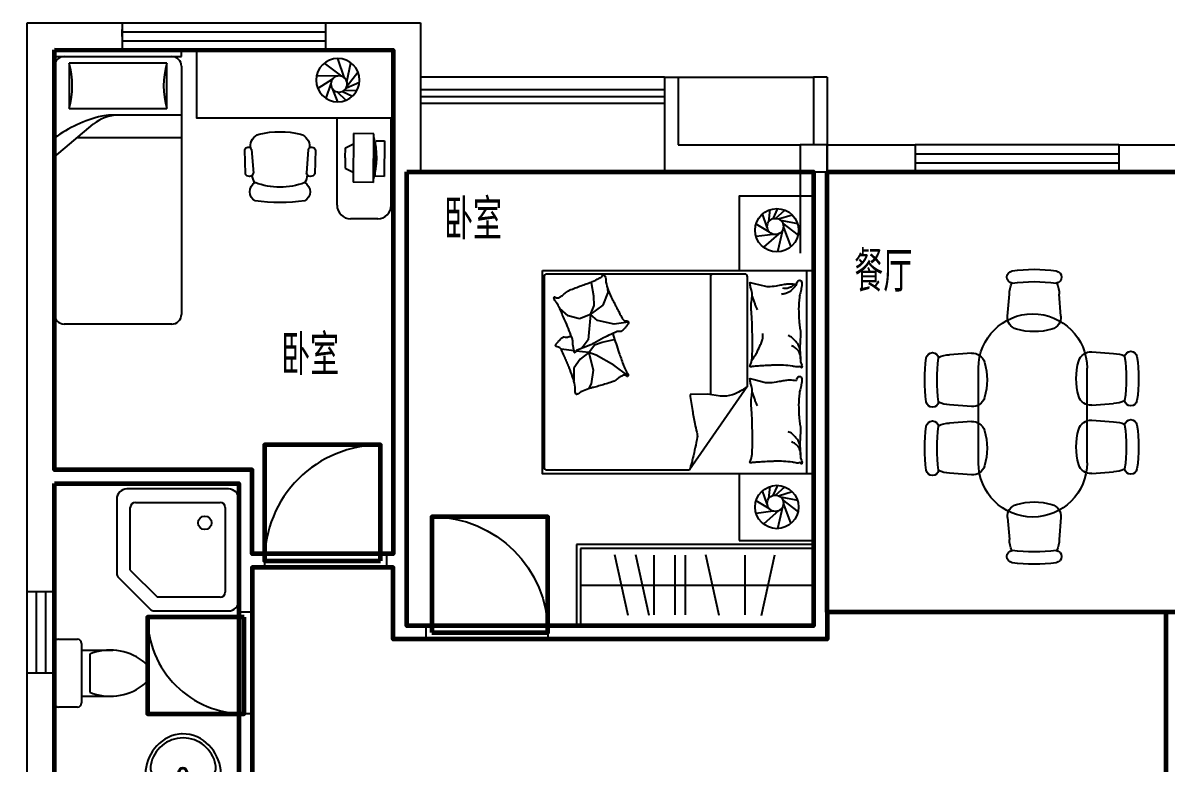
# Model space of a CAD drawing. Extents: x -461314 to -435514, y -713656 to -699456.
# Drawn here: x -460147 to -451714, y -705220 to -699756 of the extents above; entities that cross this region are included whole.
import ezdxf
from ezdxf.enums import TextEntityAlignment as Align

# ---------------------------------------------------------------- set-up
doc = ezdxf.new("R2010")
doc.units = 0
doc.header["$LTSCALE"] = 1000
doc.header["$MEASUREMENT"] = 0
doc.layers.get('0').update_dxf_attribs({"linetype": 'CONTINUOUS'})
for name, color, linetype in [('FUR', 8, 'CONTINUOUS'), ('HZ', 7, 'CONTINUOUS'), ('STAIR', 3, 'CONTINUOUS'), ('WALL', 2, 'CONTINUOUS'), ('WINDOW', 4, 'CONTINUOUS'), ('WINDOW_TEXT', 7, 'CONTINUOUS'), ('厨卫', 223, 'CONTINUOUS'), ('烟道', 6, 'CONTINUOUS')]:
    doc.layers.add(name, color=color, linetype=linetype)
for name, color, linetype, lineweight in [('GT_卧室', 1, 'CONTINUOUS', 60), ('GT_卫生间', 5, 'CONTINUOUS', 60), ('GT_过道', 30, 'CONTINUOUS', 60), ('GT_门', 101, 'CONTINUOUS', 60), ('GT_餐厅', 3, 'CONTINUOUS', 60)]:
    doc.layers.add(name, color=color, linetype=linetype, lineweight=lineweight)
doc.styles.add('ATT', font='TXT')
doc.styles.add('DIM_FONT', font='ZBTXT.shx', dxfattribs={"width": 0.8})
doc.styles.add('HZ', font='zbtxt.shx', dxfattribs={"bigfont": 'zbhz.shx'})
doc.styles.add('SIMPLEX', font='SIMPLEX.SHX')

# ---------------------------------------------------------------- blocks, each defined once
blk = doc.blocks.new('M_C5')
for p, q in [((-70.8, 21.3), (-105.6, 120.2)), ((-60.2, 62.7), (-49.6, 152.1)), ((-28.1, 85.6), (7.4, 159.8)), ((-9, 88), (58.7, 149.2)), ((12.2, 83.3), (111.9, 114.4)), ((-54, -14.1), (-153.6, 45)), ((25.5, 75.4), (152, 50)), ((42.3, 52.6), (156.1, -35.1)), ((48.3, 20.6), (102.1, -123.2)), ((-26.4, -30), (-153, -46.9)), ((14.5, -26.2), (-99.1, -125.6)), ((40.5, -2.3), (5.1, -160))]:
    blk.add_line(p, q)
for centre, radius in [((0, 0), 160), ((-11.2, 28), 60)]:
    blk.add_circle(centre, radius)
at = {"width": 0.8, "flags": 9}
for tag in ['XSIZE', 'YSIZE']:
    blk.add_attdef(tag, (0, 0), '', height=0.5, dxfattribs=at)
blk = doc.blocks.new('M_C54TQD')
for p, q in [((0, -52.4), (1500, -52.4)), ((853.5, -488.5), (45.8, -488.5)), ((853.5, -488.5), (1471.6, -915.9)), ((25.8, -508.5), (25.8, -1967.8)), ((45.8, -761.1), (915.3, -761.1)), ((1471.6, -1967.8), (1471.6, -915.9)), ((381, -1368.3), (394.8, -1471.4)), ((777.6, -1368.4), (698.4, -1472.4)), ((160.8, -1514.4), (136.8, -1517.8)), ((255.4, -1552.2), (160.8, -1514.4)), ((394.8, -1471.4), (369, -1593.5)), ((528.4, -1559.3), (508.6, -1470.4)), ((698.4, -1472.4), (623.3, -1602.7)), ((324.3, -1645), (255.4, -1552.2)), ((369, -1593.5), (324.3, -1645)), ((548.2, -1616.6), (528.4, -1559.3)), ((90.3, -1638.1), (87, -1644.6)), ((188.4, -1621), (90.3, -1638.1)), ((257.2, -1617.5), (188.4, -1621)), ((324.3, -1645), (257.2, -1617.5)), ((324.3, -1645), (510, -1663.9)), ((324.3, -1645), (355.2, -1727.5)), ((510, -1663.9), (559.9, -1700)), ((605.5, -1658), (548.2, -1616.6)), ((605.5, -1658), (593.7, -1752.2)), ((623.3, -1602.7), (605.5, -1658)), ((605.5, -1658), (734, -1626.4)), ((605.5, -1658), (654.9, -1721.3)), ((734, -1626.4), (836.8, -1640.3)), ((836.8, -1640.3), (872.8, -1660.3)), ((355.2, -1727.5), (334.6, -1810)), ((559.9, -1700), (572, -1708.6)), ((591.9, -1766.9), (580, -1861.5)), ((654.9, -1721.3), (720.1, -1768.7)), ((720.1, -1768.7), (813, -1768.7)), ((334.6, -1810), (281, -1872.6)), ((45.8, -1987.8), (1451.6, -1987.8))]:
    blk.add_line(p, q)
blk.add_lwpolyline([(0, -2000), (0, 0), (1500, 0), (1500, -2000)], close=True)
for points in [[(101, -126.8, -0.263368), (73, -108, -0.494818), (82.2, -89.3, -0.049225), (99.9, -87.5, -0.036831), (123.5, -89.3, -0.031893), (161.5, -97.4, 0.035782), (195.4, -104.4, 0.032941), (285.1, -110.3, 0.026564), (396.3, -104.4, 0.017905), (433.8, -99, -0.033397), (454, -96.8, -0.03204), (491.1, -97.5, 0.018442), (555.4, -100.5, 0.010837), (620.2, -99.8, 0.014624), (668.1, -96.8, 0.111249), (690.6, -89.5, -0.153708), (707.5, -85.5, -0.076444), (715, -87.2, -0.215512), (716.9, -89.3, -0.585858), (714.3, -92.3, 0.363489), (709.4, -94.9, 0.191716), (709.4, -106.4, -0.129675), (711.3, -123, -0.01735), (708.3, -139.8, 0.019326), (705.7, -154.9, 0.018818), (699, -223.3, 0.021828), (698.1, -282.6, 0.006204), (699.5, -316.4, 0.001963), (705.7, -423.3, 0.028341), (709.9, -459.4, -0.117014), (709.4, -468.3, -0.36606), (708, -469.3, -0.03973), (694.4, -466.5, -0.048309), (680.6, -461, 0.062981), (670, -457.1, 0.04058), (646.6, -453.7, 0.014345), (579.8, -451.4, 0.005484), (454.4, -452.2, 0.007153), (358.2, -455.2, 0.008762), (315.7, -457.9, -0.008153), (270, -460.8, -0.06251), (212.9, -456.4, 0.078669), (167.3, -454.4, 0.047825), (144.9, -459.1, -0.034494), (114.1, -466.5, -0.023571), (88.8, -469.5, -0.510228), (87.8, -468.3), (95.3, -438.3), (116, -355.7, 0.073041), (118, -336.2, 0.023305), (112.2, -275, 0.018299), (108.2, -252.2, -0.01097), (100.8, -214.2, -0.042281), (97.9, -179.9, -0.027201), (100.8, -126.5)], [(99.3, -142.8, -0.05369), (113.5, -155.8, -0.070312), (121.6, -168.1, -0.015448), (125.4, -176.6, -0.013244), (129.1, -186.8, -0.082127), (132.1, -204.9, -0.064164), (129.1, -228.1)], [(100.8, -126.8, -0.077379), (135.6, -152.1, -0.077379), (161.1, -186.8, -0.047525), (171, -211.5, -0.047525), (176.1, -237.5)], [(574.8, -100.6, 0.027842), (551.1, -111.2, 0.048685), (538.5, -119.3, 0.023666), (510.6, -143.6, 0.031223), (491.6, -164.3, 0.046801), (486.5, -172, 0.023191), (478.4, -188.7)], [(656.8, -94.9, 0.088153), (622.3, -98.4, 0.088153), (591.1, -113.7, 0.077547), (569.5, -135.3, 0.077547), (555.4, -162.4)], [(810.2, -126.8, -0.263368), (782.3, -108, -0.494818), (791.4, -89.3, -0.049225), (809.1, -87.5, -0.036831), (832.8, -89.3, -0.031893), (870.7, -97.4, 0.035782), (904.6, -104.4, 0.032941), (994.3, -110.3, 0.026564), (1105.5, -104.4, 0.017905), (1143, -99, -0.033397), (1163.3, -96.8, -0.03204), (1200.3, -97.5, 0.018442), (1264.7, -100.5, 0.010837), (1329.4, -99.8, 0.014624), (1377.3, -96.8, 0.111249), (1399.9, -89.5, -0.153708), (1416.8, -85.5, -0.076444), (1424.2, -87.2, -0.215512), (1426.2, -89.3, -0.585858), (1423.5, -92.3, 0.363489), (1418.6, -94.9, 0.191716), (1418.6, -106.4, -0.129675), (1420.5, -123, -0.01735), (1417.5, -139.8, 0.019326), (1414.9, -154.9, 0.018818), (1408.3, -223.3, 0.021828), (1407.4, -282.6, 0.006204), (1408.8, -316.4, 0.001963), (1414.9, -423.3, 0.028341), (1419.2, -459.4, -0.117014), (1418.6, -468.3, -0.36606), (1417.2, -469.3, -0.03973), (1403.6, -466.5, -0.048309), (1389.9, -461, 0.062981), (1379.2, -457.1, 0.04058), (1355.8, -453.7, 0.014345), (1289.1, -451.4, 0.005484), (1163.6, -452.2, 0.007153), (1067.5, -455.2, 0.008762), (1024.9, -457.9, -0.008153), (979.2, -460.8, -0.06251), (922.1, -456.4, 0.078669), (876.5, -454.4, 0.047825), (854.1, -459.1, -0.034494), (823.4, -466.5, -0.023571), (798, -469.5, -0.510228), (797.1, -468.3), (804.6, -438.3), (825.2, -355.7, 0.073041), (827.2, -336.2, 0.023305), (821.5, -275, 0.018299), (817.4, -252.2, -0.01097), (810.1, -214.2, -0.042281), (807.2, -179.9, -0.027201), (810.1, -126.5)], [(1284.1, -100.6, 0.027842), (1260.3, -111.2, 0.048685), (1247.8, -119.3, 0.023666), (1219.8, -143.6, 0.031223), (1200.8, -164.3, 0.046801), (1195.7, -172, 0.023191), (1187.7, -188.7)], [(1366.1, -94.9, 0.088153), (1331.5, -98.4, 0.088153), (1300.3, -113.7, 0.077547), (1278.7, -135.3, 0.077547), (1264.7, -162.4)], [(191.4, -453.7, 0.009729), (218.7, -444.6, 0.009729), (245.6, -434.6, 0.007971), (267.3, -425.5, 0.007971), (288.8, -415.8)], [(660.6, -455.2, 0.016108), (621.7, -429, 0.024599), (594.9, -413.9, 0.009477), (545.8, -390.6, 0.015937), (516, -378.3, 0.072521), (499.6, -374.7, 0.033339), (463.4, -374.5)], [(900.6, -453.7, 0.009729), (927.9, -444.6, 0.009729), (954.8, -434.6, 0.007971), (976.6, -425.5, 0.007971), (998, -415.8)], [(853.5, -488.5, -0.085272), (916.8, -598.6, -0.124044), (926, -686.2), (912.4, -781.6), (914.1, -911.7)], [(914.1, -911.7, 0.007867), (1031.7, -893.9, 0.009508), (1128.5, -875.9, 0.006616), (1193.5, -861.5, -0.023828), (1211.7, -858.2, -0.080713), (1230.3, -858.7, -0.009591), (1382.9, -890.6, -0.013133), (1416.4, -899.2, -0.007859), (1471.6, -915.9)], [(464, -1480.4, 0.025626), (475.6, -1477.6, 0.0108), (604.9, -1436, 0.00456), (692.4, -1404.8, 0.01125), (727.5, -1391, 0.069394), (746.3, -1379.9, -0.079756), (762.9, -1370.5, -0.106399), (777.6, -1368.4, -0.328642), (781.6, -1371.8, -0.299547), (779.2, -1378.3, 0.189917), (773.7, -1387.1, 0.033518), (772.5, -1397.4, 0.075627), (773, -1402, 0.053489), (776, -1409.8, 0.017838), (788.1, -1431.8, 0.038394), (805.3, -1456.1, -0.059529), (815.7, -1472.2, -0.035943), (826.3, -1498.4, -0.011245), (851.9, -1584.7, -0.006203), (862.2, -1624.3, 0.010783), (868.3, -1647, 0.019485), (872.8, -1660.3, 0.005062), (892.4, -1710.5, 0.101392), (909.1, -1735.8, -0.223768), (914, -1749.2, -0.25558), (910.9, -1753.8, -0.081563), (895.2, -1758.9, -0.071805), (878.1, -1759, 0.069985), (860.5, -1759.1, 0.03546), (801, -1772.1, 0.029432), (732, -1796.8, 0.001554), (698.6, -1811.2, -0.00152), (664.5, -1825.8, -0.004735), (629.3, -1840.5, 0.00382), (585.5, -1858.6, 0.296001), (563.6, -1890.9, -0.649774), (542.2, -1899.9, -0.02319), (537.7, -1895.3, 0.0288), (534, -1891.6, 0.005727), (527.4, -1885.8, -0.004358), (518.8, -1878.2, -0.027528), (501.8, -1861.4, -0.046214), (493.2, -1849.9, -0.194121), (490.4, -1833.2, 0.133719), (489.3, -1809.2, 0.005779), (481.8, -1787.2, 0.008882)]]:
    blk.add_lwpolyline(points, format="xyb")
blk.add_lwpolyline([(58.1, -1583.2, 0.101392), (39.5, -1559.2, -0.223768), (33.6, -1546.2, -0.25558), (36.4, -1541.4, -0.081563), (51.6, -1535.1, -0.071805), (68.7, -1533.7, 0.069985), (86.2, -1532.2, 0.03546), (144.5, -1514.8, 0.029432), (211.5, -1484.8, 0.001554), (243.6, -1467.9, -0.00152), (276.5, -1450.7, -0.004735), (310.5, -1433.4, 0.00382), (352.7, -1412, 0.296001), (372.1, -1378.1, -0.649774), (392.8, -1367.5, -0.02319), (397.6, -1371.7, 0.0288), (401.6, -1375.1, 0.005727), (408.6, -1380.4, -0.004358), (417.8, -1387.3, -0.027528), (436, -1402.8, -0.046214), (445.5, -1413.5, -0.194121), (449.5, -1430, 0.133719), (452.5, -1453.8, 0.011505), (471.2, -1496.2, 0.008882), (497.5, -1550, 0.012426), (534.6, -1618.4, -0.033612), (547.3, -1644.2), (570.3, -1700.5), (588.1, -1744, 0.224341), (602.6, -1757.3, -0.722772), (602.8, -1766.1, -0.103513), (599, -1766.6, 0.053465), (591.8, -1766.9, 0.030109), (568.7, -1771.5, -0.031436), (546.6, -1775.9, -0.05324), (531.5, -1776.4, 0.05518), (516.9, -1776.8, 0.056271), (491.6, -1783.4, 0.0108), (365.9, -1834.8, 0.00456), (281, -1872.6, 0.01125), (247.1, -1889, 0.069394), (229.2, -1901.6, -0.079756), (213.3, -1912.2, -0.106399), (198.9, -1915.4, -0.328642), (194.6, -1912.4, -0.299547), (196.5, -1905.7, 0.189917), (201.3, -1896.5, 0.033518), (201.7, -1886.2, 0.075627), (200.8, -1881.6, 0.053489), (197.3, -1874, 0.017838), (183.5, -1853, 0.038394), (164.5, -1830.2, -0.059529), (152.9, -1814.9, -0.035943), (140.3, -1789.6, -0.011245), (108.1, -1705.4, -0.006203), (94.9, -1666.8, 0.010783), (87, -1644.6, 0.019485), (81.6, -1631.7, 0.005062)], format="xyb", close=True)
for centre, start, end in [((45.8, -508.5), 90, 180), ((45.8, -741.1), 180, 270), ((45.8, -1967.8), 180, 270), ((1451.6, -1967.8), 270, 360)]:
    blk.add_arc(centre, 20, start, end)
at = {"style": 'DIM_FONT', "width": 0.8, "flags": 9}
for tag in ['XSIZE', 'YSIZE']:
    blk.add_attdef(tag, (0, 0), '', height=0.5, dxfattribs=at)
blk = doc.blocks.new('A$C51464C99')
at = {"layer": 'FUR'}
for p, q in [((1720, 2601.6, 0), (1720, 3171.6, 0)), ((1750, 2571.6, 0), (1750, 3171.6, 0)), ((384.2, 3096.1, 0), (285.4, 2647, 0)), ((506.7, 2651.1, 0), (506.7, 3090.7, 0)), ((696.3, 3096.1, 0), (795.1, 2647, 0)), ((948.1, 2651.1, 0), (948.1, 3090.7, 0)), ((1023.5, 2651.1, 0), (1023.5, 3090.7, 0)), ((1177.7, 2651.1, 0), (1177.7, 3090.7, 0)), ((1213, 3096.1, 0), (1311.8, 2647, 0)), ((1367.3, 3096.1, 0), (1466.1, 2647, 0)), ((1720, 2871.6, 0), (0, 2871.6, 0)), ((0, 2601.6, 0), (1720, 2601.6, 0)), ((0, 2571.6, 0), (1750, 2571.6, 0))]:
    blk.add_line(p, q, dxfattribs=at)
at = {"layer": 'FUR', "elevation": 0}
for points in [[(550, 2542), (0, 2542), (0, 2050), (550, 2050)], [(550, 550), (0, 550), (0, 0), (550, 0)]]:
    blk.add_lwpolyline(points, close=True, dxfattribs=at)
at = {"layer": 'FUR'}
for name, p, rotation in [('M_C5', (271, 2295, 0), 180.0000000003231), ('M_C54TQD', (0, 550, 0), 90), ('M_C5', (271, 252.5, 0), 180.0000000003231)]:
    blk.add_blockref(name, p, dxfattribs=dict(at, rotation=rotation))
blk = doc.blocks.new('12PSTG02')
at = {"color": 0, "linetype": 'ByBlock'}
for p, q in [((-5.882738, 11.493405), (-13.636493, 11.294805)), ((-5.73403, 9.170818), (-13.415554, 8.575543)), ((-4.996459, 9.562867), (-5.284204, 9.540568)), ((-5.73403, -9.170818), (-13.415554, -8.575543)), ((-4.996459, -9.562867), (-5.284204, -9.540568)), ((-4.996459, -9.562867), (-5.28099, -9.544821)), ((-5.882738, -11.493405), (-13.636493, -11.294805))]:
    blk.add_line(p, q, dxfattribs=at)
for centre, radius, start, end in [((-13.097037, 9.970029), 1.4304, 112.156422, 257.133709), ((-6.286552, 10.301496), 1.258456, 296.04311, 71.283835), ((39.486083, 0), 62.486083, 172.590731, 187.409269), ((-19.5, 6.311132), 3.452743, 30.392687, 149.607313), ((4.70097, 0), 22.70097, 159.208954, 200.791046), ((-12.998837, 0.943692), 7.999035, 97.334712, 116.212212), ((-4.647836, 5.578088), 4, 16.10866, 95), ((-28.187947, 0), 28.187947, 346.275006, 13.724994), ((-4.647836, -5.578088), 4, 265, 343.89134), ((-19.5, -6.311132), 3.452743, 210.392687, 329.607313), ((-12.998837, -1.056308), 7.999035, 243.61801, 261.904764), ((-13.097037, -9.970029), 1.4304, 102.866291, 247.843578), ((-6.286552, -10.301496), 1.258456, 288.716165, 63.95689)]:
    blk.add_arc(centre, radius, start, end, dxfattribs=at)
at = {"color": 0, "linetype": 'ByBlock', "style": 'ATT'}
for tag, p, flags in [('ITEM', (-22, -21), 3), ('ROOM_NUMBER', (-22, -29), 1)]:
    blk.add_attdef(tag, p, '', height=6, dxfattribs=dict(at, flags=flags))
blk = doc.blocks.new('-CHAI6')
at = {"xscale": 22.75, "yscale": 22.75, "zscale": 22.75}
blk.add_blockref('12PSTG02', (519.3, 28), dxfattribs=at)
blk = doc.blocks.new('A$C41520BB4')
at = {"layer": 'FUR'}
for p, q in [((1146.2, 1437.4), (500.1, 1437.4)), ((670.4, 1325.2), (670.8, 1386.8)), ((670.8, 1386.8), (932.7, 1385)), ((932.7, 1385), (932.2, 1319.6)), ((617.9, 1309.5), (616.8, 1159.5)), ((977.9, 1307.1), (617.9, 1309.5)), ((932.2, 1319.6), (675.8, 1321.3)), ((977.9, 1307.1), (976.8, 1157.1)), ((1246.2, 1337.4), (1246.2, 1137.4)), ((616.8, 1159.5), (976.8, 1157.1)), ((721.4, 1098.8), (691.8, 1159)), ((796.4, 1098.3), (721.4, 1098.8)), ((796.4, 1098.3), (871.4, 1097.8)), ((871.4, 1097.8), (901.8, 1157.6)), ((1146.2, 1037.4), (500.1, 1037.4))]:
    blk.add_line(p, q, dxfattribs=at)
blk.add_lwpolyline([(500.1, 1453.1), (0.1, 1453.1), (-0.1, 0), (499.9, 0)], close=True, dxfattribs=at)
for centre, radius, start, end in [((1146.2, 1337.4), 100, 0, 90), ((794.2, 775.8), 555, 73.23665, 105.97755), ((1146.2, 1137.4), 100, 270, 0)]:
    blk.add_arc(centre, radius, start, end, dxfattribs=at)
at = {"layer": 'FUR', "xscale": -1}
for name, p, rotation in [('M_C5', (222.4, 1043.3), 309.9999999999941), ('-CHAI6', (1122.4, 588.3), 3.4373e-12)]:
    blk.add_blockref(name, p, dxfattribs=dict(at, rotation=rotation))
blk = doc.blocks.new('BED1')
at = {"layer": 'FUR'}
for p, q in [((-1951, 468.7), (-120.2, 468.7)), ((-789.8, 468.3), (-548.5, 181.9)), ((-48.1, 468.7), (-48.1, -468.7)), ((-48.1, 468.7), (0, 468.7)), ((0, 468.7), (0, -468.7)), ((-2023.1, -396.6), (-2023.1, 396.6)), ((-432.6, 360.5), (-432.6, -360.5)), ((-96.1, 360.5), (-432.6, 360.5)), ((-96.1, -360.5), (-96.1, 360.5)), ((-648.9, -468.7), (-648.9, 300.4)), ((-480.7, -468.7), (-480.7, 53.2)), ((-432.6, -360.5), (-96.1, -360.5)), ((-120.2, -468.7), (-1951, -468.7)), ((-48.1, -468.7), (0, -468.7))]:
    blk.add_line(p, q, dxfattribs=at)
for centre, radius, start, end in [((-1951, 396.6), 72.1, 90, 180), ((-1440, -106.5), 978.1, 13.3928, 36.02023), ((-120.2, 396.6), 72.1, 0, 90), ((-264.4, 937.4), 600.9, 253.73979, 286.2602), ((-769.1, -4), 288.4, 0, 40.10593), ((-769.1, 53.2), 288.4, 0, 13.3928), ((-264.4, -937.4), 600.9, 73.7398, 106.2602), ((-1951, -396.6), 72.1, 180, 270), ((-120.2, -396.6), 72.1, 270, 0)]:
    blk.add_arc(centre, radius, start, end, dxfattribs=at)
blk = doc.blocks.new('A$C283B5FA0')
at = {"layer": 'FUR', "xscale": -1, "rotation": 90.00792921437115}
blk.add_blockref('BED1', (469, 0.3), dxfattribs=at)
at = {"layer": 'WINDOW', "xscale": -1, "rotation": 269.9999722310597}
blk.add_blockref('A$C41520BB4', (1047.4, 0.1), dxfattribs=at)
blk = doc.blocks.new('_DBLK')
blk.add_line((-0.45, 0), (-0.45, -0.95))
blk.add_arc((-0.45, 0), 0.95, 270, 0)
at = {"layer": 'WINDOW_TEXT', "style": 'SIMPLEX', "flags": 9}
blk.add_attdef('A', text='', height=1, dxfattribs=at).set_placement((0, 1.5), align=Align.MIDDLE)
blk = doc.blocks.new('M_E6')
for p, q in [((240.4, 0), (-240.4, 0)), ((-237.5, 0), (239.3, 0)), ((240.4, 0), (269.8, -78.5)), ((-213.1, -36.1), (-271.2, -90.6)), ((-240.4, 0), (-269.8, -78.5)), ((-178.9, -22.5), (181, -22.5)), ((216.7, -37.5), (273.5, -95.2)), ((141.1, -105.2), (-140.8, -105.2)), ((-140.8, -105.2), (141.1, -105.2))]:
    blk.add_line(p, q)
for centre, radius in [((-99.1, -65), 16.3), ((100.9, -65), 16.3), ((2.4, -172.5), 31.6), ((2.4, -172.5), 23)]:
    blk.add_circle(centre, radius)
for centre, radius, start, end in [((28.4, -151.9), 307.1, 166.17513, 244.72963), ((-178.9, -72.5), 50, 90, 133.18096), ((-28.4, -151.9), 307.1, 297.06391, 13.82487), ((181, -72.5), 50, 44.56072, 90), ((-140.8, -205.2), 100, 90, 190.56023), ((141.1, -205.2), 100, 349.43977, 90), ((0.2, -179), 243.4, 190.56023, 349.43977), ((-0.2, -201.5), 250.2, 245.80711, 296.46282), ((28.4, -151.9), 307.1, 266.58899, 266.59358)]:
    blk.add_arc(centre, radius, start, end)
at = {"width": 0.8, "flags": 9}
for tag in ['XSIZE', 'YSIZE']:
    blk.add_attdef(tag, (0, 0), '', height=0.5, dxfattribs=at)
blk = doc.blocks.new('A$C3A912732')
at = {"layer": '厨卫'}
for p, q in [((7.8, 370.2), (318.9, 681.3)), ((361.3, 681.3), (460.3, 582.3)), ((460.3, 539.9), (149.2, 228.8)), ((446.3, 440.5), (248.6, 242.8)), ((425.1, 504.1), (587.7, 341.5)), ((106.8, 228.8), (7.8, 327.8)), ((185, 264), (347.6, 101.4))]:
    blk.add_line(p, q, dxfattribs=at)
for centre, radius, start, end in [((340.1, 660.1), 30, 45, 135), ((439.1, 561.1), 30, 315, 45), ((294.5, 73.1), 397.5, 8.36186, 67.54952), ((29, 349), 30, 135, 225), ((128, 250), 30, 225, 315), ((616, 394.6), 397.5, 202.45048, 261.63814), ((580.2, 108.9), 109.8, 258.45086, 11.54914)]:
    blk.add_arc(centre, radius, start, end, dxfattribs=at)
at = {"layer": '厨卫', "style": 'DIM_FONT', "width": 0.8, "flags": 9}
for tag in ['XSIZE', 'YSIZE']:
    blk.add_attdef(tag, (163.3, 525.8), '', height=0.5, rotation=225, dxfattribs=at)
blk = doc.blocks.new('_WBLK')
for p, q in [((-0.5, 0.5), (0.5, 0.5)), ((0.5, 0.1667), (-0.5, 0.1667)), ((0.5, -0.1667), (-0.5, -0.1667)), ((-0.5, -0.5), (0.5, -0.5))]:
    blk.add_line(p, q)
at = {"layer": 'WINDOW_TEXT', "style": 'SIMPLEX', "flags": 9}
blk.add_attdef('A', text='', height=1, dxfattribs=at).set_placement((0, 1.5), align=Align.MIDDLE)
blk = doc.blocks.new('M_E27FMO')
at = {"color": 0, "linetype": 'ByBlock'}
for p, q in [((-185.9, 0.6), (-549.7, 0.6)), ((-599.7, -49.4), (-599.7, -549.4)), ((-9.5, -162.1), (-162.4, -9.2)), ((-533.1, -507.8), (-533.1, -91.1)), ((-508.1, -66.1), (-199.7, -66.1)), ((-66.4, -199.4), (-199.7, -66.1)), ((-66.4, -199.4), (-66.4, -507.8)), ((0.3, -549.4), (0.3, -185.6)), ((-91.4, -532.8), (-508.1, -532.8)), ((-549.7, -599.4), (-49.7, -599.4))]:
    blk.add_line(p, q, dxfattribs=at)
blk.add_circle((-433.1, -432.8), 33.3, dxfattribs=at)
for centre, radius, start, end in [((-549.7, -49.4), 50, 90, 180), ((-185.9, -32.8), 33.3, 45, 90), ((-508.1, -91.1), 25, 90, 180), ((-33.1, -185.6), 33.3, 0, 45), ((-549.7, -549.4), 50, 180, 270), ((-508.1, -507.8), 25, 180, 270), ((-91.4, -507.8), 25, 270, 0), ((-49.7, -549.4), 50, 270, 0)]:
    blk.add_arc(centre, radius, start, end, dxfattribs=at)
at = {"style": 'DIM_FONT', "width": 0.8, "flags": 9}
for tag in ['XSIZE', 'YSIZE']:
    blk.add_attdef(tag, (0, 0), '', height=0.5, dxfattribs=at)
blk = doc.blocks.new('A$C503303A6')
at = {"layer": '厨卫', "xscale": -1.5, "yscale": 1.5, "zscale": 1.5, "rotation": 179.9999564284165}
blk.add_blockref('M_E27FMO', (899.6, 0.8), dxfattribs=at)
blk = doc.blocks.new('A$C14C36DB4')
at = {"layer": 'FUR'}
for p, q in [((598.6, 1820), (612.9, 1981.1)), ((992.5, 1820), (980.9, 1981.1)), ((333.1, 1505.5), (172, 1491.3)), ((1220.7, 1495.9), (1381.7, 1481.7)), ((385.3, 1416.4), (385.3, 716.4)), ((1185.3, 1416.4), (1185.3, 716.4)), ((333.1, 1111.6), (172, 1123.3)), ((1220.7, 1102), (1381.7, 1113.7)), ((333.1, 1001.2), (172, 986.9)), ((1220.7, 991.6), (1381.7, 977.3)), ((333.1, 607.3), (172, 619)), ((1220.7, 597.7), (1381.7, 609.4)), ((598.6, 333.1), (612.9, 172)), ((992.5, 333.1), (980.9, 172))]:
    blk.add_line(p, q, dxfattribs=at)
for centre, radius, start, end in [((640, 2107.6), 46, 98.45547, 261.54453), ((795.6, 1061.1), 1104, 81.54453, 98.45547), ((951.2, 2107.6), 46, 278.45547, 81.54453), ((796.9, 1981.1), 184, 153.78779, 180), ((795.6, 970.1), 1104, 81.54453, 98.45547), ((796.9, 1981.1), 184, 0, 26.38199), ((785.3, 1416.4), 400, 0, 180), ((690.3, 1812), 92, 175, 253.89134), ((900.9, 1812), 92, 286.10866, 5), ((795.6, 2176.6), 471.5, 253.89134, 286.10866), ((1092, 1308.6), 1104, 171.54453, 188.45547), ((45.5, 1464.1), 46, 8.45547, 171.54453), ((1183, 1308.6), 1104, 171.54453, 188.45547), ((172, 1307.3), 184, 90, 116.21221), ((341.1, 1413.9), 92, 16.10866, 95), ((-23.5, 1308.6), 471.5, 343.89134, 16.10866), ((1212.7, 1404.3), 92, 85, 163.89134), ((1381.7, 1297.7), 184, 63.78779, 90), ((1508.3, 1454.6), 46, 8.45547, 171.54453), ((370.8, 1299), 1104, 351.54453, 8.45547), ((461.8, 1299), 1104, 351.54453, 8.45547), ((1577.3, 1299), 471.5, 163.89134, 196.10866), ((45.5, 1153), 46, 188.45547, 351.54453), ((172, 1307.3), 184, 243.61801, 270), ((341.1, 1203.3), 92, 265, 343.89134), ((1212.7, 1193.7), 92, 196.10866, 275), ((1381.7, 1297.7), 184, 270, 296.38199), ((1508.3, 1143.4), 46, 188.45547, 351.54453), ((1092, 804.3), 1104, 171.54453, 188.45547), ((45.5, 959.8), 46, 8.45547, 171.54453), ((1183, 804.3), 1104, 171.54453, 188.45547), ((172, 803), 184, 90, 116.21221), ((341.1, 909.6), 92, 16.10866, 95), ((-23.5, 804.3), 471.5, 343.89134, 16.10866), ((1212.7, 900), 92, 85, 163.89134), ((1381.7, 793.4), 184, 63.78779, 90), ((1508.3, 950.2), 46, 8.45547, 171.54453), ((370.8, 794.7), 1104, 351.54453, 8.45547), ((461.8, 794.7), 1104, 351.54453, 8.45547), ((1577.3, 794.7), 471.5, 163.89134, 196.10866), ((785.3, 716.4), 400, 180, 0), ((45.5, 648.7), 46, 188.45547, 351.54453), ((172, 803), 184, 243.61801, 270), ((341.1, 699), 92, 265, 343.89134), ((1212.7, 689.4), 92, 196.10866, 275), ((1381.7, 793.4), 184, 270, 296.38199), ((1508.3, 639.1), 46, 188.45547, 351.54453), ((690.3, 341.1), 92, 106.10866, 185), ((795.6, -23.5), 471.5, 73.89134, 106.10866), ((900.9, 341.1), 92, 355, 73.89134), ((796.9, 172), 184, 180, 206.21221), ((796.9, 172), 184, 333.61801, 0), ((640, 45.5), 46, 98.45547, 261.54453), ((795.6, 1183), 1104, 261.54453, 278.45547), ((951.2, 45.5), 46, 278.45547, 81.54453), ((795.6, 1092), 1104, 261.54453, 278.45547)]:
    blk.add_arc(centre, radius, start, end, dxfattribs=at)
blk = doc.blocks.new('A$C0FB162C6')
at = {"layer": 'FUR', "xscale": -1, "rotation": 180}
blk.add_blockref('A$C14C36DB4', (12, 2165.1), dxfattribs=at)

msp = doc.modelspace()

# ---------------------------------------------------------------- linework, layer by layer
at = {"layer": 'GT_卧室'}
for points in [[(-459914, -699956.1), (-457414.8, -699956.4), (-457414.3, -703675.9), (-458454.3, -703675.9), (-458454.3, -703055.9), (-459914.3, -703055.9), (-459914, -699956.1)], [(-457314.3, -700855.9), (-454314.3, -700855.9), (-454314.3, -704205.9), (-457314.3, -704205.9), (-457314.3, -700855.9)]]:
    msp.add_lwpolyline(points, dxfattribs=at)
at = {"layer": 'GT_卫生间'}
msp.add_lwpolyline([(-459914.3, -703155.9), (-458554.3, -703155.9), (-458554.3, -705455.9), (-459714.3, -705455.9), (-459714.3, -705355.9), (-459914.3, -705355.9), (-459914.3, -703155.9)], dxfattribs=at)
at = {"layer": 'GT_过道'}
msp.add_lwpolyline([(-451714.3, -706455.9), (-451714.3, -704105.9), (-454214.3, -704105.9), (-454214.3, -704305.9), (-457414.3, -704305.9), (-457414.3, -703775.9), (-458454.3, -703775.9), (-458454.3, -705355.9), (-454214.3, -705355.9), (-454214.3, -706455.8), (-451714.3, -706455.9)], dxfattribs=at)
at = {"layer": 'GT_门'}
for points in [[(-457509.3, -703725.9), (-457509.3, -702870.9), (-458364.3, -702870.9), (-458364.3, -703725.9), (-457509.3, -703725.9)], [(-457129.3, -704255.9), (-456274.3, -704255.9), (-456274.3, -703400.9), (-457129.3, -703400.9), (-457129.3, -704255.9)], [(-458514.3, -704143.4), (-459226.8, -704143.4), (-459226.8, -704854.7), (-458514.3, -704854.7), (-458514.3, -704143.4)]]:
    msp.add_lwpolyline(points, dxfattribs=at)
at = {"layer": 'GT_餐厅'}
msp.add_lwpolyline([(-454214.3, -700855.9), (-451414.3, -700855.9), (-451414.3, -704105.9), (-454214.3, -704105.9), (-454214.3, -700855.9)], dxfattribs=at)
at = {"layer": 'STAIR'}
for p, q in [((-455414.3, -700155.9), (-457214.3, -700155.9)), ((-455314.3, -700155.9), (-454314.3, -700155.9))]:
    msp.add_line(p, q, dxfattribs=at)
at = {"layer": 'WALL'}
for p, q in [((-460114.3, -703955.9), (-460114.3, -699755.9)), ((-460114.3, -699755.9), (-459414.3, -699755.9)), ((-459414.3, -699755.9), (-459414.3, -699955.9)), ((-457914.3, -699755.9), (-457214.3, -699755.9)), ((-457914.3, -699755.9), (-457914.3, -699955.9)), ((-457214.3, -699755.9), (-457214.3, -700655.9)), ((-459914.3, -703055.9), (-459914.3, -699955.9)), ((-459914.3, -699955.9), (-459414.3, -699955.9)), ((-457914.3, -699955.9), (-457414.3, -699955.9)), ((-457414.3, -699955.9), (-457414.3, -703675.9)), ((-455414.3, -700155.9), (-455414.3, -700855.9)), ((-455414.3, -700155.9), (-455314.3, -700155.9)), ((-455314.3, -700155.9), (-455314.3, -700655.9)), ((-454314.3, -700155.9), (-454314.3, -700655.9)), ((-454214.3, -700155.9), (-454314.3, -700155.9)), ((-454214.3, -700155.9), (-454214.3, -700855.9)), ((-457214.3, -700655.9), (-457214.3, -700655.9)), ((-457214.3, -700655.9), (-457214.3, -700855.9)), ((-455314.3, -700655.9), (-454414.2, -700655.9)), ((-454414.3, -700655.9), (-454414.3, -701455.9)), ((-454414.3, -700655.9), (-454414.3, -700655.9)), ((-454214.3, -700655.9), (-454414.3, -700655.9)), ((-454214.3, -701455.9), (-454214.3, -700655.9)), ((-454214.3, -700655.9), (-453564.3, -700655.9)), ((-453564.3, -700655.9), (-453564.3, -700855.9)), ((-452064.3, -700655.9, 0), (-451414.3, -700655.9)), ((-452064.3, -700655.9, 0), (-452064.3, -700855.9, 0)), ((-457314.3, -700855.9, 0), (-457314.3, -704205.9, 0)), ((-457214.3, -700855.9), (-457314.3, -700855.9, 0)), ((-455414.3, -700855.9), (-453564.3, -700855.9)), ((-454414.3, -700855.9), (-454214.3, -700855.9)), ((-454314.3, -704205.9), (-454314.3, -700855.9)), ((-454314.3, -700855.9), (-454314.3, -700855.9)), ((-454314.3, -700855.9), (-454314.3, -700855.9)), ((-454214.3, -704305.9), (-454214.3, -700855.9)), ((-452064.3, -700855.9, 0), (-451414.3, -700855.9)), ((-459914.3, -703055.9), (-458454.3, -703055.9)), ((-458454.3, -703055.9), (-458454.3, -703675.9)), ((-459914.3, -703155.9), (-458554.3, -703155.9)), ((-459914.3, -703955.9), (-459914.3, -703155.9)), ((-458554.3, -703155.9), (-458554.3, -704105.9)), ((-458454.3, -703675.9), (-458364.3, -703675.9)), ((-458364.3, -703675.9), (-458364.3, -703775.9)), ((-457464.3, -703675.9), (-457464.3, -703775.9)), ((-457464.3, -703675.9), (-457414.3, -703675.9)), ((-458454.3, -703775.9), (-458364.3, -703775.9)), ((-458454.3, -703775.9), (-458454.3, -704105.9)), ((-457464.3, -703775.9), (-457414.3, -703775.9)), ((-457414.3, -703775.9), (-457414.3, -704305.9)), ((-459914.3, -703955.9), (-460114.3, -703955.9)), ((-458454.3, -704105.9), (-458554.3, -704105.9)), ((-451714.3, -704105.9), (-449314.3, -704105.9)), ((-451714.3, -706455.9), (-451714.3, -704105.9)), ((-451714.3, -704305.9), (-451714.3, -704105.9)), ((-457314.3, -704205.9, 0), (-457174.3, -704205.9)), ((-457174.3, -704205.9), (-457174.3, -704305.9)), ((-456274.3, -704205.9), (-454314.3, -704205.9)), ((-456274.3, -704205.9), (-456274.3, -704305.9)), ((-457414.3, -704305.9), (-457174.3, -704305.9)), ((-456274.3, -704305.9), (-454214.3, -704305.9)), ((-460114.3, -705355.9), (-460114.3, -704555.9)), ((-459914.3, -704555.9), (-460114.3, -704555.9)), ((-459914.3, -705355.9), (-459914.3, -704555.9)), ((-458554.3, -704855.9), (-458554.3, -705455.9)), ((-458454.3, -704855.9), (-458554.3, -704855.9)), ((-458454.3, -704855.9), (-458454.3, -705355.9))]:
    msp.add_line(p, q, dxfattribs=at)
at = {"layer": 'WINDOW'}
for p, q in [((-459414.2, -699755.9), (-457914.2, -699755.9)), ((-459414.2, -699855.9), (-459414.2, -699805.9)), ((-459414.2, -699822.9), (-457914.2, -699822.9)), ((-459414.2, -699888.9), (-457914.2, -699888.9)), ((-459414.2, -699955.9), (-457914.2, -699955.9)), ((-455414.3, -700250.9, 0), (-457214.3, -700250.9, 0)), ((-455414.3, -700300.9), (-457214.3, -700300.9)), ((-455414.3, -700350.9), (-457214.3, -700350.9)), ((-455414.3, -700855.9), (-457214.3, -700855.9)), ((-458554.3, -704855.9), (-458554.3, -704105.9))]:
    msp.add_line(p, q, dxfattribs=at)

# ---------------------------------------------------------------- block references
at = {"layer": 'HZ', "rotation": 180}
msp.add_blockref('A$C51464C99', (-454314.3, -701034.3, 0), dxfattribs=at)
at = {"layer": 'HZ'}
msp.add_blockref('A$C0FB162C6', (-453495.1, -703752.2, 0), dxfattribs=at)
at = {"layer": 'WINDOW'}
for name, p, xscale, yscale, zscale, rotation in [('_WBLK', (-452814.3, -700755.9), 1500, 200, 1500, 180), ('_DBLK', (-457914.3, -703725.9), 900, 900, 900, 180), ('_DBLK', (-456724.3, -704255.9), -900, 900, 900, 180), ('_WBLK', (-460014.3, -704255.9), 600, 200, 600, 90), ('_DBLK', (-458514.3, -704480.9), 750, 750, 750, 270)]:
    msp.add_blockref(name, p, dxfattribs=dict(at, xscale=xscale, yscale=yscale, zscale=zscale, rotation=rotation))
at = {"layer": 'WINDOW', "xscale": -1}
msp.add_blockref('A$C503303A6', (-458554.3, -704095.9), dxfattribs=at)
at = {"layer": '厨卫'}
for name, p, rotation in [('A$C3A912732', (-459658, -705043.1), 45), ('M_E6', (-458964.3, -705455.9), 180)]:
    msp.add_blockref(name, p, dxfattribs=dict(at, rotation=rotation))
at = {"layer": '烟道', "xscale": -1, "rotation": 180}
msp.add_blockref('A$C283B5FA0', (-459914.3, -699955.9), dxfattribs=at)

# ---------------------------------------------------------------- texts
at = {"layer": 'HZ', "style": 'HZ', "width": 0.75}
for s, p in [('卧室', (-457040.1, -701356.8, 0)), ('餐厅', (-454014.4, -701740.9, 0)), ('卧室', (-458241.7, -702357.4, 0))]:
    msp.add_text(s, height=300, dxfattribs=at).set_placement(p)

doc.saveas('drawing.dxf')
